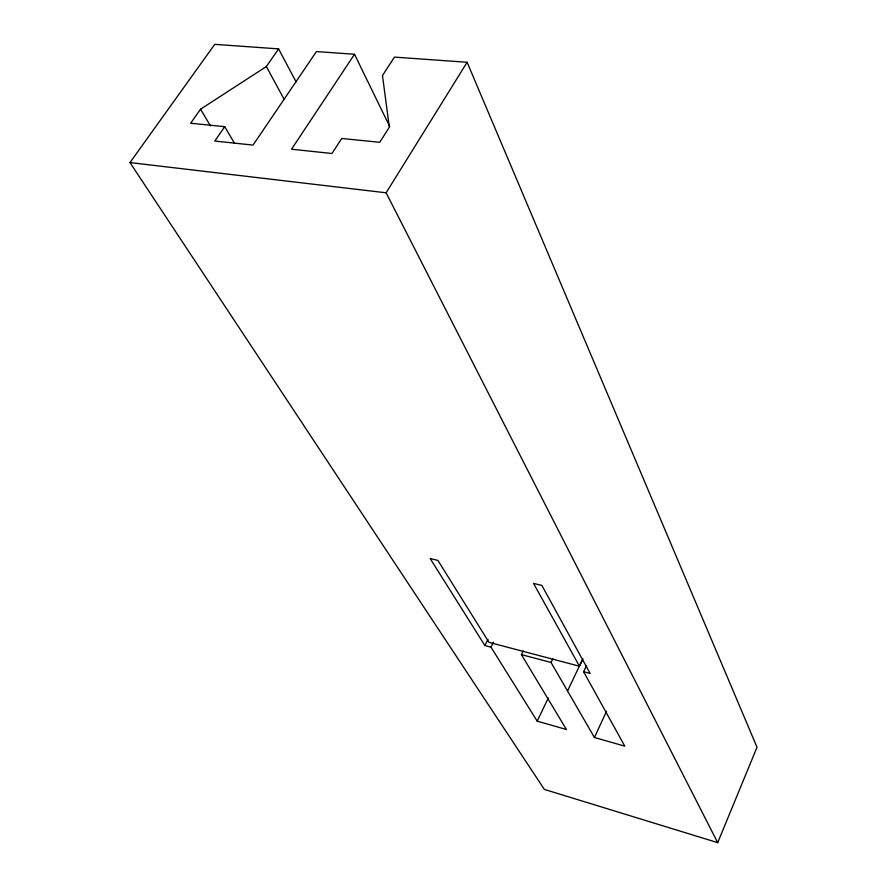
<?xml version="1.0" encoding="UTF-8"?>
<svg xmlns="http://www.w3.org/2000/svg" width="887" height="887" viewBox="0 0 887 887"><rect width="100%" height="100%" fill="white"/><g stroke="black" fill="none" stroke-linecap="round" stroke-linejoin="round"><path stroke-width="1.33" d="M296.125 81.937L278.596 48.885L214.743 44.35L129.979 162.576L544.352 789.408L717.705 842.65L757.021 747.231L467.116 62.267L394.46 57.112L382.485 75.572L389.338 127.207L379.758 142.308L341.728 138.472L331.971 153.506L291.535 149.204L354.512 54.273L316.437 51.568L253.028 145.102L214.787 141.033L224.721 126.675L234.556 143.384M586.54 665.549L583.613 671.725L624.814 746.167L594.445 737.496L606.497 711.341M567.547 690.984L582.271 659.995M523.208 650.991L521.412 654.606L566.438 729.502L537.189 721.153L490.977 647.144L484.867 645.525L430.151 558.533L437.901 560.407L489.003 642.354L579.455 666.215L582.992 658.786M537.189 721.153L548.277 698.025M594.445 737.496L551.049 662.467L552.823 658.808M490.977 647.144L493.449 642.221M484.867 645.525L487.983 639.394M717.705 842.65L386.122 192.801L467.116 62.267M224.721 126.675L190.638 123.238L200.529 109.212L266.355 66.558L278.596 48.885M129.979 162.576L386.122 192.801M521.412 654.606L551.049 662.467M583.613 671.725L590.132 673.444L541.868 585.42L533.553 583.413L579.455 666.215M200.529 109.212L210.452 125.843M266.355 66.558L284.206 99.433M354.512 54.273L389.681 126.442"/></g></svg>
